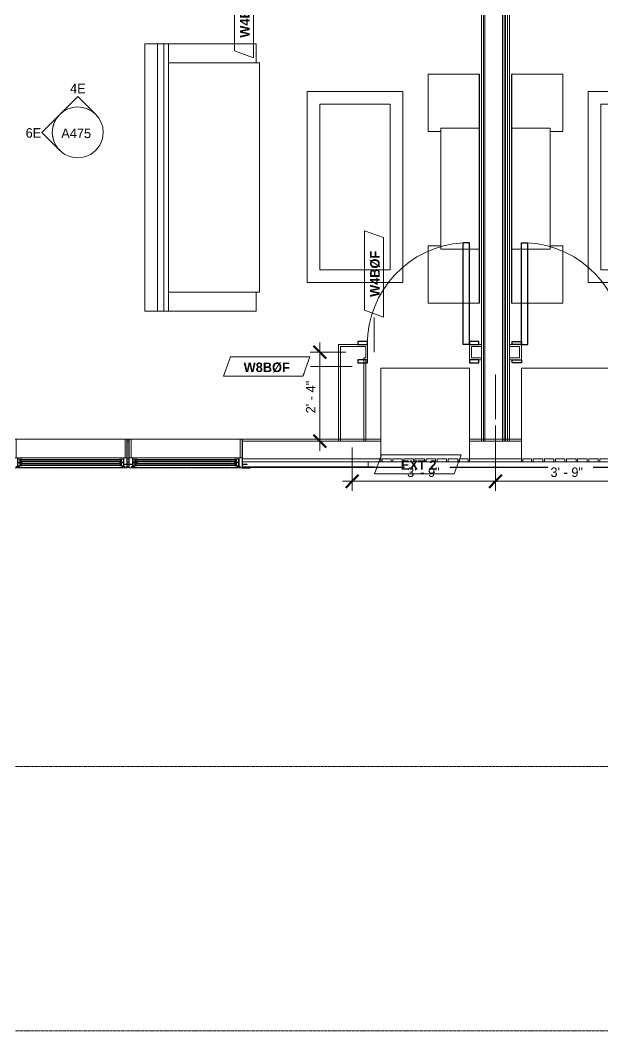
# Model space of a CAD drawing. Header units: inches. Extents: x -4010 to -1814, y 9846 to 12241.
# Drawn here: x -2864 to -2681, y 11070.4 to 11387.9 of the extents above; entities that cross this region are included whole.
import ezdxf

# ---------------------------------------------------------------- set-up
doc = ezdxf.new("R2010")
doc.units = ezdxf.units.IN
doc.header["$MEASUREMENT"] = 0
for name, pattern in [('Aligning Line 1_8_', [0.25, 0.125, -0.125]), ('Dash', [0.25, 0.125, -0.125]), ('Dash 3_32_', [0.1875, 0.09375, -0.09375])]:
    doc.linetypes.add(name, pattern=pattern)
for name, color, linetype, lineweight in [('0-1', 7, 'Continuous', 5), ('0-2', 7, 'Continuous', 9), ('A-ANNO-DIMS', 211, 'Continuous', 9), ('A-ANNO-DIMS-32', 211, 'Continuous', 9), ('A-DETL-1', 90, 'Dash 3_32_', 18), ('A-DETL-GENF-HDLN-1', 7, 'Dash', 9), ('A-DETL-GENF-HDLN-2', 1, 'Continuous', 18), ('A-DOOR-3', 31, 'Continuous', 9), ('A-DOOR-4', 31, 'Continuous', 30), ('A-DOOR-FRAM-3', 31, 'Continuous', 30), ('A-GENM-1', 7, 'Continuous', 9), ('A-GLAZ', 151, 'Continuous', 18), ('A-GLAZ-1', 10, 'Continuous', 30), ('A-GLAZ-2', 7, 'Continuous', 9), ('A-WALL', 113, 'Continuous', 18), ('A-WALL-1', 7, 'Continuous', 9), ('A-WALL-2', 250, 'Continuous', 18), ('A-WALL-3', 113, 'Continuous', 9), ('A-WALL-IDEN', 211, 'Continuous', 9), ('G-ANNO-SYMB-1', 147, 'Aligning Line 1_8_', 9), ('G-ANNO-SYMB-3', 111, 'Continuous', 9), ('I-FURN', 30, 'Continuous', 9), ('I-WALL-3', 7, 'Continuous', 9), ('I-WALL-4', 2, 'Continuous', 9)]:
    doc.layers.add(name, color=color, linetype=linetype, lineweight=lineweight)
doc.styles.add('Century Gothic', font='ufonts.com_century-gothic.ttf', dxfattribs={"height": 3})
doc.styles.add('Century Gothic_B_1', font='GOTHICB.TTF', dxfattribs={"height": 3})
doc.dimstyles.new('OD_1__HACK_2_1', dxfattribs={"dimscale": 12, "dimtxt": 3.132505, "dimasz": 0.333333, "dimexe": 0.25, "dimexo": 0.166667, "dimgap": 0.041667, "dimtad": 1, "dimdec": 4, "dimrnd": 0.0625, "dimzin": 3, "dimdsep": 46, "dimlunit": 4, "dimtxsty": 'Century Gothic', "dimblk1": 'OBLIQUE', "dimblk2": 'OBLIQUE', "dimsah": 1, "dimcen": 0.09, "dimdle": 0.25, "dimazin": 0, "dimtfac": 1, "dimtdec": 4, "dimtix": 1, "dimtmove": 0, "dimatfit": 3, "dimfxl": 1, "dimtvp": 1, "dimtfill": 1, "dimfrac": 2, "dimtolj": 1, "dimtzin": 0, "dimarcsym": 2})

# ---------------------------------------------------------------- blocks, each defined once
blk = doc.blocks.new('Perforated Panel at Magic-Pak - hvac panel - 3rd floor-2505074-UNIT PLANS - 2ND _ 3RD FLOOR')
at = {"layer": 'A-GLAZ-2'}
for p, q in [((-19.01, -4.37), (19.01, -4.37)), ((-19.01, -4.44), (-19.01, -4.37)), ((19.01, -4.44), (-19.01, -4.44)), ((19.01, -4.37), (19.01, -4.44))]:
    blk.add_line(p, q, dxfattribs=at)
blk = doc.blocks.new('Window-Double_Hung-Marvin-Essential - ESDH3066 - 2nd Floor-3033827-UNIT PLANS - 2ND _ 3RD FLOOR')
at = {"layer": 'A-DETL-GENF-HDLN-1'}
blk.add_line((16.1, -4.47), (-16.5, -4.47), dxfattribs=at)
at = {"layer": 'A-DETL-GENF-HDLN-2'}
for p, q in [((-17.13, 4.44), (-17.75, 4.44)), ((-17.13, -1.41), (-17.13, 4.44)), ((17.12, 4.44), (17.75, 4.44)), ((17.12, 4.44), (17.12, -1.41)), ((-16.72, -1.44), (-17.75, -1.44)), ((-17.75, -4.53), (-17.75, -1.44)), ((-16.72, -4.02), (-16.72, -1.44)), ((-16.56, -1.78), (-15.34, -1.78)), ((-16.56, -1.78), (-16.56, -2.72)), ((-15.34, -2.72), (-16.56, -2.72)), ((-16.56, -3), (-15.34, -3)), ((-16.56, -3), (-16.56, -3.94)), ((-15.28, -1.9), (-15.94, -1.9)), ((-15.94, -1.9), (-15.94, -2.62)), ((-15.94, -2.62), (-15.28, -2.62)), ((-15.28, -3.12), (-15.94, -3.12)), ((-15.94, -3.12), (-15.94, -3.84)), ((-15.84, -1.91), (-15.84, -2.6)), ((-15.84, -3.13), (-15.84, -3.82)), ((-15.54, -2.04), (-15.54, -2.48)), ((-15.34, -1.78), (-15.28, -1.84)), ((-15.34, -2.72), (-15.28, -2.66)), ((-15.34, -3), (-15.28, -3.06)), ((-15.28, -1.84), (-15.28, -1.9)), ((-15.28, -2.62), (-15.28, -2.66)), ((-15.28, -3.06), (-15.28, -3.12)), ((15.34, -1.78), (15.28, -1.84)), ((15.28, -1.84), (15.28, -1.9)), ((15.28, -1.9), (15.94, -1.9)), ((15.28, -2.62), (15.28, -2.66)), ((15.94, -2.62), (15.28, -2.62)), ((15.34, -2.72), (15.28, -2.66)), ((15.34, -3), (15.28, -3.06)), ((15.28, -3.06), (15.28, -3.12)), ((15.28, -3.12), (15.94, -3.12)), ((16.56, -1.78), (15.34, -1.78)), ((15.34, -2.72), (16.56, -2.72)), ((16.56, -3), (15.34, -3)), ((15.54, -2.04), (15.54, -2.48)), ((15.84, -1.91), (15.84, -2.6)), ((15.84, -3.13), (15.84, -3.82)), ((15.94, -1.9), (15.94, -2.62)), ((15.94, -3.12), (15.94, -3.84)), ((16.56, -1.78), (16.56, -2.72)), ((16.56, -3), (16.56, -3.94)), ((16.72, -4.02), (16.72, -1.44)), ((16.72, -1.44), (17.75, -1.44)), ((17.75, -4.53), (17.75, -1.44)), ((-19.25, -3.48), (-19.25, -3.44)), ((-19.25, -3.44), (-17.9, -3.44)), ((-17.75, -3.48), (-19.25, -3.48)), ((-17.9, -3.44), (-17.9, -3.33)), ((-17.9, -3.33), (-17.75, -3.33)), ((-17.75, -4.53), (-17.16, -4.53)), ((-17.08, -4.12), (-17.16, -4.53)), ((-17.08, -4.12), (-16.19, -4.12)), ((-16.85, -4.5), (-16.85, -4.12)), ((-16.3, -4.5), (-16.85, -4.5)), ((-16.38, -4.02), (-16.72, -4.02)), ((-15.34, -3.94), (-16.56, -3.94)), ((-16.38, -4.12), (-16.38, -4.02)), ((-16.18, -4.26), (-16.3, -4.26)), ((-16.3, -4.26), (-16.3, -4.5)), ((-16.19, -4.12), (-16.19, -4.22)), ((-16.19, -4.22), (-16.1, -4.22)), ((-16.18, -4.47), (-16.18, -4.26)), ((-16.18, -4.47), (-16.1, -4.47)), ((-16.1, -4.22), (-16.1, -4.47)), ((-15.94, -3.84), (-15.28, -3.84)), ((-15.54, -3.26), (-15.54, -3.7)), ((-15.34, -3.94), (-15.28, -3.88)), ((-15.28, -3.84), (-15.28, -3.88)), ((15.28, -3.84), (15.28, -3.88)), ((15.94, -3.84), (15.28, -3.84)), ((15.34, -3.94), (15.28, -3.88)), ((15.34, -3.94), (16.56, -3.94)), ((15.54, -3.26), (15.54, -3.7)), ((16.19, -4.22), (16.1, -4.22)), ((16.1, -4.22), (16.1, -4.47)), ((16.18, -4.47), (16.1, -4.47)), ((16.18, -4.47), (16.18, -4.26)), ((16.18, -4.26), (16.3, -4.26)), ((17.08, -4.12), (16.19, -4.12)), ((16.19, -4.12), (16.19, -4.22)), ((16.3, -4.26), (16.3, -4.5)), ((16.3, -4.5), (16.85, -4.5)), ((16.38, -4.12), (16.38, -4.02)), ((16.38, -4.02), (16.72, -4.02)), ((16.85, -4.5), (16.85, -4.12)), ((17.08, -4.12), (17.16, -4.53)), ((17.75, -4.53), (17.16, -4.53)), ((17.9, -3.33), (17.75, -3.33)), ((17.75, -3.48), (19.25, -3.48)), ((17.9, -3.44), (17.9, -3.33)), ((19.25, -3.44), (17.9, -3.44)), ((19.25, -3.48), (19.25, -3.44))]:
    blk.add_line(p, q, dxfattribs=at)
at = {"layer": 'A-GLAZ'}
for p, q in [((15.84, -1.91), (-15.84, -1.91)), ((15.84, -2.04), (-15.84, -2.04)), ((15.84, -2.48), (-15.84, -2.48)), ((15.84, -2.6), (-15.84, -2.6)), ((15.84, -3.13), (-15.84, -3.13)), ((15.84, -3.26), (-15.84, -3.26)), ((15.84, -3.7), (-15.84, -3.7)), ((15.84, -3.82), (-15.84, -3.82))]:
    blk.add_line(p, q, dxfattribs=at)
at = {"layer": 'A-GLAZ-1'}
for p, q in [((-17.75, -1.41), (-17.75, 4.44)), ((17.75, 4.44), (17.75, -1.41)), ((-17.75, -4.53), (-17.75, -1.44)), ((17.75, -1.44), (17.75, -4.53))]:
    blk.add_line(p, q, dxfattribs=at)
at = {"layer": 'A-GLAZ-2'}
for p, q in [((-17.75, 4.44), (17.75, 4.44)), ((-17.75, -1.44), (17.75, -1.44)), ((17.75, -4.53), (-17.75, -4.53)), ((17.75, -4.44), (20.27, -4.44)), ((17.75, -4.69), (17.75, -4.53)), ((20.27, -4.69), (17.75, -4.69)), ((20.27, -4.44), (20.27, -4.69))]:
    blk.add_line(p, q, dxfattribs=at)
blk = doc.blocks.new('V-Series_EWC4_SPVU_RFA_2015 - 2ND AND 3RD FLOOR-2226480-UNIT PLANS - 2ND _ 3RD FLOOR')
at = {"layer": 'A-GENM-1'}
for p, q in [((-3829.54, 11737.59), (-3858.97, 11737.59)), ((-3858.97, 11737.59), (-3858.97, 11737.15)), ((-3858.97, 11734.36), (-3858.97, 11737.15)), ((-3858.97, 11737.15), (-3857.97, 11737.15)), ((-3857.97, 11737.15), (-3857.97, 11734.36)), ((-3829.54, 11709.71), (-3829.54, 11737.59)), ((-3857.97, 11734.36), (-3858.97, 11734.36)), ((-3858.97, 11734.36), (-3858.97, 11733.86)), ((-3858.97, 11730.87), (-3858.97, 11733.86)), ((-3858.97, 11733.86), (-3857.97, 11733.86)), ((-3857.97, 11733.86), (-3857.97, 11730.87)), ((-3857.97, 11730.87), (-3858.97, 11730.87)), ((-3858.97, 11730.87), (-3858.97, 11730.37)), ((-3858.97, 11727.39), (-3858.97, 11730.37)), ((-3858.97, 11730.37), (-3857.97, 11730.37)), ((-3857.97, 11727.39), (-3858.97, 11727.39)), ((-3858.97, 11727.39), (-3858.97, 11726.89)), ((-3857.97, 11730.37), (-3857.97, 11727.39)), ((-3858.97, 11723.9), (-3858.97, 11726.89)), ((-3858.97, 11726.89), (-3857.97, 11726.89)), ((-3857.97, 11726.89), (-3857.97, 11723.9)), ((-3857.97, 11723.9), (-3858.97, 11723.9)), ((-3858.97, 11723.9), (-3858.97, 11723.4)), ((-3858.97, 11720.42), (-3858.97, 11723.4)), ((-3858.97, 11723.4), (-3857.97, 11723.4)), ((-3857.97, 11723.4), (-3857.97, 11720.42)), ((-3857.97, 11720.42), (-3858.97, 11720.42)), ((-3858.97, 11720.42), (-3858.97, 11719.92)), ((-3858.97, 11716.93), (-3858.97, 11719.92)), ((-3858.97, 11719.92), (-3857.97, 11719.92)), ((-3857.97, 11719.92), (-3857.97, 11716.93)), ((-3857.97, 11716.93), (-3858.97, 11716.93)), ((-3858.97, 11716.93), (-3858.97, 11716.43)), ((-3858.97, 11713.45), (-3858.97, 11716.43)), ((-3858.97, 11716.43), (-3857.97, 11716.43)), ((-3857.97, 11716.43), (-3857.97, 11713.45)), ((-3857.97, 11713.45), (-3858.97, 11713.45)), ((-3858.97, 11713.45), (-3858.97, 11712.95)), ((-3858.97, 11710.15), (-3858.97, 11712.95)), ((-3858.97, 11712.95), (-3857.97, 11712.95)), ((-3857.97, 11712.95), (-3857.97, 11710.15)), ((-3857.97, 11710.15), (-3858.97, 11710.15)), ((-3858.97, 11710.15), (-3858.97, 11709.71)), ((-3858.97, 11709.71), (-3829.54, 11709.71))]:
    blk.add_line(p, q, dxfattribs=at)
blk = doc.blocks.new('Window-Double_Hung-Marvin-Essential - ESDH3066 - 2nd Floor-3033825-UNIT PLANS - 2ND _ 3RD FLOOR')
at = {"layer": 'A-DETL-GENF-HDLN-1'}
blk.add_line((16.1, 4.47), (-16.5, 4.47), dxfattribs=at)
at = {"layer": 'A-DETL-GENF-HDLN-2'}
for p, q in [((-19.25, 3.48), (-19.25, 3.44)), ((-17.75, 3.48), (-19.25, 3.48)), ((-19.25, 3.44), (-17.9, 3.44)), ((-17.9, 3.44), (-17.9, 3.33)), ((-17.9, 3.33), (-17.75, 3.33)), ((-17.75, 4.53), (-17.16, 4.53)), ((-17.75, 4.53), (-17.75, 1.44)), ((-17.08, 4.12), (-17.16, 4.53)), ((-17.08, 4.12), (-16.19, 4.12)), ((-16.85, 4.5), (-16.85, 4.12)), ((-16.3, 4.5), (-16.85, 4.5)), ((-16.38, 4.02), (-16.72, 4.02)), ((-16.72, 4.02), (-16.72, 1.44)), ((-15.34, 3.94), (-16.56, 3.94)), ((-16.56, 3), (-16.56, 3.94)), ((-16.38, 4.12), (-16.38, 4.02)), ((-16.3, 4.26), (-16.3, 4.5)), ((-16.18, 4.26), (-16.3, 4.26)), ((-16.19, 4.22), (-16.1, 4.22)), ((-16.19, 4.12), (-16.19, 4.22)), ((-16.18, 4.47), (-16.1, 4.47)), ((-16.18, 4.47), (-16.18, 4.26)), ((-16.1, 4.22), (-16.1, 4.47)), ((-15.94, 3.12), (-15.94, 3.84)), ((-15.94, 3.84), (-15.28, 3.84)), ((-15.84, 3.13), (-15.84, 3.82)), ((-15.54, 3.26), (-15.54, 3.7)), ((-15.34, 3.94), (-15.28, 3.88)), ((-15.28, 3.84), (-15.28, 3.88)), ((15.34, 3.94), (15.28, 3.88)), ((15.28, 3.84), (15.28, 3.88)), ((15.94, 3.84), (15.28, 3.84)), ((15.34, 3.94), (16.56, 3.94)), ((15.54, 3.26), (15.54, 3.7)), ((15.84, 3.13), (15.84, 3.82)), ((15.94, 3.12), (15.94, 3.84)), ((16.18, 4.47), (16.1, 4.47)), ((16.1, 4.22), (16.1, 4.47)), ((16.19, 4.22), (16.1, 4.22)), ((16.18, 4.47), (16.18, 4.26)), ((16.18, 4.26), (16.3, 4.26)), ((16.19, 4.12), (16.19, 4.22)), ((17.08, 4.12), (16.19, 4.12)), ((16.3, 4.26), (16.3, 4.5)), ((16.3, 4.5), (16.85, 4.5)), ((16.38, 4.12), (16.38, 4.02)), ((16.38, 4.02), (16.72, 4.02)), ((16.56, 3), (16.56, 3.94)), ((16.72, 4.02), (16.72, 1.44)), ((16.85, 4.5), (16.85, 4.12)), ((17.08, 4.12), (17.16, 4.53)), ((17.75, 4.53), (17.16, 4.53)), ((17.75, 4.53), (17.75, 1.44)), ((17.75, 3.48), (19.25, 3.48)), ((17.9, 3.33), (17.75, 3.33)), ((17.9, 3.44), (17.9, 3.33)), ((19.25, 3.44), (17.9, 3.44)), ((19.25, 3.48), (19.25, 3.44)), ((-16.72, 1.44), (-17.75, 1.44)), ((-17.13, 1.41), (-17.13, -4.44)), ((-16.56, 3), (-15.34, 3)), ((-15.34, 2.72), (-16.56, 2.72)), ((-16.56, 1.78), (-16.56, 2.72)), ((-16.56, 1.78), (-15.34, 1.78)), ((-15.28, 3.12), (-15.94, 3.12)), ((-15.94, 1.9), (-15.94, 2.62)), ((-15.94, 2.62), (-15.28, 2.62)), ((-15.28, 1.9), (-15.94, 1.9)), ((-15.84, 1.91), (-15.84, 2.6)), ((-15.54, 2.04), (-15.54, 2.48)), ((-15.34, 3), (-15.28, 3.06)), ((-15.34, 2.72), (-15.28, 2.66)), ((-15.34, 1.78), (-15.28, 1.84)), ((-15.28, 3.06), (-15.28, 3.12)), ((-15.28, 2.62), (-15.28, 2.66)), ((-15.28, 1.84), (-15.28, 1.9)), ((15.28, 3.06), (15.28, 3.12)), ((15.28, 3.12), (15.94, 3.12)), ((15.34, 3), (15.28, 3.06)), ((15.34, 2.72), (15.28, 2.66)), ((15.28, 2.62), (15.28, 2.66)), ((15.94, 2.62), (15.28, 2.62)), ((15.28, 1.84), (15.28, 1.9)), ((15.28, 1.9), (15.94, 1.9)), ((15.34, 1.78), (15.28, 1.84)), ((16.56, 3), (15.34, 3)), ((15.34, 2.72), (16.56, 2.72)), ((16.56, 1.78), (15.34, 1.78)), ((15.54, 2.04), (15.54, 2.48)), ((15.84, 1.91), (15.84, 2.6)), ((15.94, 1.9), (15.94, 2.62)), ((16.56, 1.78), (16.56, 2.72)), ((16.72, 1.44), (17.75, 1.44)), ((17.12, -4.44), (17.12, 1.41)), ((-17.13, -4.44), (-17.75, -4.44)), ((17.12, -4.44), (17.75, -4.44))]:
    blk.add_line(p, q, dxfattribs=at)
at = {"layer": 'A-GLAZ'}
for p, q in [((15.84, 3.82), (-15.84, 3.82)), ((15.84, 3.7), (-15.84, 3.7)), ((15.84, 3.26), (-15.84, 3.26)), ((15.84, 3.13), (-15.84, 3.13)), ((15.84, 2.6), (-15.84, 2.6)), ((15.84, 2.48), (-15.84, 2.48)), ((15.84, 2.04), (-15.84, 2.04)), ((15.84, 1.91), (-15.84, 1.91))]:
    blk.add_line(p, q, dxfattribs=at)
at = {"layer": 'A-GLAZ-1'}
for p, q in [((-17.75, 4.53), (-17.75, 1.44)), ((17.75, 1.44), (17.75, 4.53)), ((-17.75, 1.41), (-17.75, -4.44)), ((17.75, -4.44), (17.75, 1.41))]:
    blk.add_line(p, q, dxfattribs=at)
at = {"layer": 'A-GLAZ-2'}
for p, q in [((17.75, 4.53), (-17.75, 4.53)), ((20.27, 4.69), (17.75, 4.69)), ((17.75, 4.69), (17.75, 4.53)), ((17.75, 4.44), (20.27, 4.44)), ((20.27, 4.44), (20.27, 4.69)), ((-17.75, 1.44), (17.75, 1.44)), ((-17.75, -4.44), (17.75, -4.44))]:
    blk.add_line(p, q, dxfattribs=at)
blk = doc.blocks.new('CTR - 1st Phase - Shell_rvt-1-UNIT PLANS - 2ND _ 3RD FLOOR')
at = {"layer": 'A-WALL-1'}
for p, q in [((-2829.73, 11256.26), (-2830.36, 11256.26)), ((-2750.72, 11256.26), (-2794.23, 11256.26)), ((-2750.72, 11249.14), (-2750.72, 11256.26)), ((-2706.6, 11256.26), (-2722.85, 11256.26)), ((-2722.85, 11256.26), (-2722.85, 11249.14)), ((-2706.6, 11249.14), (-2706.6, 11256.26)), ((-2830.36, 11250.42), (-2830.36, 11250.39)), ((-2829.73, 11250.39), (-2829.73, 11250.42)), ((-2794.23, 11250.42), (-2794.23, 11250.39)), ((-2754.69, 11247.64), (-2754.69, 11249.14)), ((-2754.69, 11249.14), (-2750.72, 11249.14)), ((-2722.85, 11249.14), (-2706.6, 11249.14)), ((-2830.36, 11247.39), (-2829.73, 11247.39)), ((-2791.71, 11247.39), (-2752.94, 11247.39)), ((-2752.94, 11247.64), (-2754.69, 11247.64)), ((-2752.94, 11247.45), (-2752.94, 11247.64)), ((-2714.54, 11247.64), (-2714.91, 11247.64)), ((-2714.91, 11247.64), (-2714.91, 11247.45)), ((-2714.91, 11247.39), (-2714.54, 11247.39)), ((-2714.54, 11247.45), (-2714.54, 11247.64))]:
    blk.add_line(p, q, dxfattribs=at)
at = {"layer": 'A-WALL-2'}
for p, q in [((-2830.36, 11255.64), (-2829.73, 11255.64)), ((-2794.23, 11255.64), (-2750.72, 11255.64)), ((-2722.85, 11255.64), (-2706.6, 11255.64)), ((-2830.36, 11250.14), (-2829.73, 11250.14)), ((-2830.36, 11249.14), (-2829.73, 11249.14)), ((-2794.23, 11250.14), (-2750.72, 11250.14)), ((-2794.23, 11249.14), (-2754.69, 11249.14)), ((-2722.85, 11250.14), (-2706.6, 11250.14)), ((-2830.36, 11247.64), (-2829.73, 11247.64)), ((-2794.23, 11247.64), (-2754.69, 11247.64))]:
    blk.add_line(p, q, dxfattribs=at)
at = {"layer": '0-2'}
for name, p, rotation in [('V-Series_EWC4_SPVU_RFA_2015 - 2ND AND 3RD FLOOR-2226480-UNIT PLANS - 2ND _ 3RD FLOOR', (8986.87, 15108.11), 89.99999999999993), ('V-Series_EWC4_SPVU_RFA_2015 - 2ND AND 3RD FLOOR-2226480-UNIT PLANS - 2ND _ 3RD FLOOR', (9030.99, 15108.11), 89.99999999999993), ('Window-Double_Hung-Marvin-Essential - ESDH3066 - 2nd Floor-3033825-UNIT PLANS - 2ND _ 3RD FLOOR', (-2848.11, 11251.83), 180)]:
    blk.add_blockref(name, p, dxfattribs=dict(at, rotation=rotation))
for name, p in [('Window-Double_Hung-Marvin-Essential - ESDH3066 - 2nd Floor-3033827-UNIT PLANS - 2ND _ 3RD FLOOR', (-2811.98, 11251.83)), ('Perforated Panel at Magic-Pak - hvac panel - 3rd floor-2505074-UNIT PLANS - 2ND _ 3RD FLOOR', (-2733.92, 11251.83)), ('Perforated Panel at Magic-Pak - hvac panel - 3rd floor-2505074-UNIT PLANS - 2ND _ 3RD FLOOR', (-2695.52, 11251.83))]:
    blk.add_blockref(name, p, dxfattribs=at)
blk = doc.blocks.new('CTR - 1st Phase - Common Walls_rvt-1-UNIT PLANS - 2ND _ 3RD FLOOR')
at = {"layer": 'A-WALL-2'}
for p, q in [((-2718.54, 11255.64), (-2718.54, 11622.61)), ((-2718.04, 11255.64), (-2718.04, 11622.61)), ((-2712.54, 11255.64), (-2712.54, 11622.61)), ((-2712.04, 11255.64), (-2712.04, 11622.61)), ((-2711.54, 11255.64), (-2711.54, 11622.61)), ((-2710.91, 11255.64), (-2710.91, 11622.61))]:
    blk.add_line(p, q, dxfattribs=at)
at = {"layer": 'G-ANNO-SYMB-1'}
for p, q in [((-1871.64, 11153.43), (-4009.55, 11153.43)), ((-1871.64, 11070.38), (-4009.55, 11070.38))]:
    blk.add_line(p, q, dxfattribs=at)
at = {"layer": 'I-WALL-3'}
for p, q in [((-2719.16, 11622.61), (-2719.16, 11255.64)), ((-2710.29, 11255.64), (-2710.29, 11622.61)), ((-2719.16, 11255.64), (-2710.29, 11255.64))]:
    blk.add_line(p, q, dxfattribs=at)
blk = doc.blocks.new('Entertainment_Center_14771 - Entertainment_Center_14771-1352616-UNIT PLANS - 2ND _ 3RD FLOOR')
at = {"layer": 'I-FURN'}
for p, q in [((-36, 6.12), (-19, 6.12)), ((-36, 6), (-36, 6.12)), ((-19, 6), (-36, 6)), ((-19, 6), (-36, 6)), ((-36, 6), (-36, -10)), ((-19, 6.12), (19, 6.12)), ((-19, 6), (-19, 6.12)), ((19, 6), (-19, 6)), ((19, 6), (-19, 6)), ((-19, 6), (-19, -6)), ((19, 6.12), (36, 6.12)), ((19, 6.12), (19, 6)), ((36, 6), (19, 6)), ((19, -6), (19, 6)), ((36, 6), (19, 6)), ((36, 6), (36, 6.12)), ((36, -10), (36, 6)), ((-19, -6), (19, -6)), ((-18, -10), (-18, -6)), ((18, -6), (18, -10)), ((-36, -10), (-18, -10)), ((-35.34, -10), (-35.34, -10.03)), ((-35.34, -10.03), (-34.85, -10.03)), ((-34.85, -10.03), (-34.85, -10)), ((-19.66, -10), (-19.66, -10.03)), ((-19.66, -10.03), (-18.66, -10.03)), ((-18.66, -10.03), (-18.66, -10)), ((18, -10), (36, -10)), ((18.66, -10), (18.66, -10.03)), ((18.66, -10.03), (19.66, -10.03)), ((19.66, -10.03), (19.66, -10)), ((34.85, -10), (34.85, -10.03)), ((34.85, -10.03), (35.34, -10.03)), ((35.34, -10.03), (35.34, -10))]:
    blk.add_line(p, q, dxfattribs=at)
blk = doc.blocks.new('Table-Coffee - one-1352608-UNIT PLANS - 2ND _ 3RD FLOOR')
at = {"layer": 'I-FURN'}
for p, q in [((30.72, 18.75), (-29.28, 18.75)), ((-29.28, 18.75), (-29.28, -11.25)), ((30.72, -11.25), (30.72, 18.75)), ((-25.28, -7.25), (-25.28, 14.75)), ((-25.28, 14.75), (26.72, 14.75)), ((26.72, 14.75), (26.72, -7.25)), ((26.72, -7.25), (-25.28, -7.25)), ((-29.28, -11.25), (30.72, -11.25))]:
    blk.add_line(p, q, dxfattribs=at)
blk = doc.blocks.new('Entertainment_Center_14771 - Entertainment_Center_14771-3403083-UNIT PLANS - 2ND _ 3RD FLOOR')
at = {"layer": 'I-FURN'}
for p, q in [((-18, 10), (-36, 10)), ((-36, 10), (-36, -6)), ((-34.85, 10.03), (-35.34, 10.03)), ((-35.34, 10.03), (-35.34, 10)), ((-34.85, 10), (-34.85, 10.03)), ((-18.66, 10.03), (-19.66, 10.03)), ((-19.66, 10.03), (-19.66, 10)), ((-18.66, 10), (-18.66, 10.03)), ((-18, 6), (-18, 10)), ((36, 10), (18, 10)), ((18, 10), (18, 6)), ((18.66, 10.03), (18.66, 10)), ((19.66, 10.03), (18.66, 10.03)), ((19.66, 10), (19.66, 10.03)), ((35.34, 10.03), (34.85, 10.03)), ((34.85, 10.03), (34.85, 10)), ((35.34, 10), (35.34, 10.03)), ((36, -6), (36, 10)), ((19, 6), (-19, 6)), ((-19, 6), (-19, -6)), ((19, -6), (19, 6)), ((-36, -6), (-19, -6)), ((-36, -6.12), (-36, -6)), ((-36, -6), (-19, -6)), ((-19, -6.12), (-36, -6.12)), ((-19, -6), (19, -6)), ((-19, -6.12), (-19, -6)), ((-19, -6), (19, -6)), ((19, -6.12), (-19, -6.12)), ((19, -6), (36, -6)), ((19, -6), (19, -6.12)), ((19, -6), (36, -6)), ((36, -6.12), (19, -6.12)), ((36, -6.12), (36, -6))]:
    blk.add_line(p, q, dxfattribs=at)
blk = doc.blocks.new('Couch-Both_Arms-Generic - 1-1372852-UNIT PLANS - 2ND _ 3RD FLOOR')
at = {"layer": 'I-FURN'}
for p, q in [((-42, 17.5), (-36, 17.5)), ((-42, -10), (-42, 17.5)), ((-36, 18.5), (36, 18.5)), ((-36, 17.5), (-36, 18.5)), ((-36, 17.5), (-36, -10)), ((36, 18.5), (36, 17.5)), ((36, 17.5), (42, 17.5)), ((36, -10), (36, 17.5)), ((42, 17.5), (42, -10)), ((-42, -10), (42, -10)), ((-42, -13.5), (-42, -10)), ((-42, -11.5), (42, -11.5)), ((42, -10), (42, -13.5)), ((-42, -13.5), (42, -13.5)), ((-42, -17.5), (-42, -13.5)), ((42, -13.5), (-42, -13.5)), ((42, -13.5), (42, -17.5)), ((42, -17.5), (-42, -17.5))]:
    blk.add_line(p, q, dxfattribs=at)
blk = doc.blocks.new('Table-Coffee - one-1372853-UNIT PLANS - 2ND _ 3RD FLOOR')
at = {"layer": 'I-FURN'}
for p, q in [((-29.28, 11.25), (30.72, 11.25)), ((-29.28, -18.75), (-29.28, 11.25)), ((30.72, 11.25), (30.72, -18.75)), ((26.72, 7.25), (-25.28, 7.25)), ((-25.28, 7.25), (-25.28, -14.75)), ((26.72, -14.75), (26.72, 7.25)), ((-25.28, -14.75), (26.72, -14.75)), ((30.72, -18.75), (-29.28, -18.75))]:
    blk.add_line(p, q, dxfattribs=at)
blk = doc.blocks.new('SWING - SINGLE - FLUSH - 32_ x 80_ - MAGIC PAK DOOR - ACOUSTICAL SEAL-3930378-UNIT PLANS - 2ND _ 3RD FLOOR')
at = {"layer": 'A-DOOR-3'}
blk.add_arc((16, -2.37), 32.07, 180, 266.4241, dxfattribs=at)
at = {"layer": 'A-DOOR-4'}
for p, q in [((14, -2.37), (14, -34.38)), ((16, -2.37), (14, -2.37)), ((16, -2.37), (16, -34.38)), ((16, -34.38), (14, -34.38))]:
    blk.add_line(p, q, dxfattribs=at)
at = {"layer": 'A-DOOR-FRAM-3'}
for p, q in [((-19, 2.38), (-19, 3.38)), ((-19, 3.38), (-16, 3.38)), ((-16, 3.38), (-16, 2.38)), ((16, 2.38), (16, 3.38)), ((16, 3.38), (19, 3.38)), ((19, 3.38), (19, 2.38)), ((-16, 2.38), (-19, 2.38)), ((19, 2.38), (16, 2.38)), ((-19, -2.37), (-16, -2.37)), ((-19, -3.37), (-19, -2.37)), ((-16, -2.37), (-16, -3.37)), ((16, -2.37), (19, -2.37)), ((16, -3.37), (16, -2.37)), ((19, -2.37), (19, -3.37)), ((-16, -3.37), (-19, -3.37)), ((19, -3.37), (16, -3.37))]:
    blk.add_line(p, q, dxfattribs=at)
blk = doc.blocks.new('SWING - SINGLE - FLUSH - 32_ x 80_ - MAGIC PAK DOOR - ACOUSTICAL SEAL-3931467-UNIT PLANS - 2ND _ 3RD FLOOR')
at = {"layer": 'A-DOOR-3'}
blk.add_arc((16, 2.37), 32.07, 93.5759, 180, dxfattribs=at)
at = {"layer": 'A-DOOR-4'}
for p, q in [((14, 2.37), (14, 34.38)), ((16, 34.38), (14, 34.38)), ((16, 2.37), (16, 34.38)), ((16, 2.37), (14, 2.37))]:
    blk.add_line(p, q, dxfattribs=at)
at = {"layer": 'A-DOOR-FRAM-3'}
for p, q in [((-16, 3.37), (-19, 3.37)), ((-19, 3.37), (-19, 2.37)), ((-16, 2.37), (-16, 3.37)), ((19, 3.37), (16, 3.37)), ((16, 3.37), (16, 2.37)), ((19, 2.37), (19, 3.37)), ((-19, 2.37), (-16, 2.37)), ((16, 2.37), (19, 2.37)), ((-16, -2.38), (-19, -2.38)), ((-19, -2.38), (-19, -3.38)), ((-16, -3.38), (-16, -2.38)), ((19, -2.38), (16, -2.38)), ((16, -2.38), (16, -3.38)), ((19, -3.38), (19, -2.38)), ((-19, -3.38), (-16, -3.38)), ((16, -3.38), (19, -3.38))]:
    blk.add_line(p, q, dxfattribs=at)
blk = doc.blocks.new('Elevation - Filled Arrow-152140-UNIT PLANS - 2ND _ 3RD FLOOR')
at = {"layer": 'G-ANNO-SYMB-3'}
for start, end in [(360, 180), (180, 360)]:
    blk.add_arc((0, 0), 0.25, start, end, dxfattribs=at)
blk = doc.blocks.new('Elevation - Filled Arrow-151867-UNIT PLANS - 2ND _ 3RD FLOOR')
at = {"layer": 'G-ANNO-SYMB-3'}
for p, q in [((0, 0.3536), (-0.1768, 0.1768)), ((0.1768, 0.1768), (0, 0.3536))]:
    blk.add_line(p, q, dxfattribs=at)
blk.add_arc((0, 0), 0.25, 45, 135, dxfattribs=at)
blk = doc.blocks.new('DIMBLOCK292-UNIT PLANS - 2ND _ 3RD FLOOR')
at = {"layer": 'A-ANNO-DIMS-32'}
for p, q in [((-2714.72, 11260.62), (-2714.72, 11240.04)), ((-2714.72, 11243.04), (-2714.72, 11260.62)), ((-2669.72, 11253.64), (-2669.72, 11240.04)), ((-2669.72, 11243.04), (-2669.72, 11253.64)), ((-2717.72, 11243.04), (-2666.72, 11243.04))]:
    blk.add_line(p, q, dxfattribs=at)
at = {"layer": 'A-ANNO-DIMS-32', "lineweight": 50}
for p, q in [((-2714.72, 11243.04), (-2712.72, 11245.04)), ((-2669.72, 11243.04), (-2667.72, 11245.04)), ((-2714.72, 11243.04), (-2716.72, 11241.04)), ((-2669.72, 11243.04), (-2671.72, 11241.04))]:
    blk.add_line(p, q, dxfattribs=at)
at = {"layer": 'A-ANNO-DIMS-32', "color": 0, "insert": (-2697.47, 11247.39), "char_height": 3, "width": 12.5897, "attachment_point": 1, "line_spacing_factor": 0.984502, "style": 'Century Gothic', "bg_fill": 3, "box_fill_scale": 1.25, "bg_fill_color": 256, "bg_fill_true_color": 13158600, "bg_fill_transparency": 0}
blk.add_mtext('3\' - 9"', dxfattribs=at)
blk = doc.blocks.new('_Oblique')
at = {"color": 0, "linetype": 'ByBlock', "lineweight": -2}
blk.add_line((-0.5, -0.5), (0.5, 0.5), dxfattribs=at)
blk = doc.blocks.new('DIMBLOCK293-UNIT PLANS - 2ND _ 3RD FLOOR')
at = {"layer": 'A-ANNO-DIMS-32'}
for p, q in [((-2714.72, 11260.62), (-2714.72, 11240.04)), ((-2714.72, 11243.04), (-2714.72, 11260.62)), ((-2759.72, 11253.64), (-2759.72, 11240.04)), ((-2759.72, 11243.04), (-2759.72, 11253.64)), ((-2711.72, 11243.04), (-2762.72, 11243.04))]:
    blk.add_line(p, q, dxfattribs=at)
at = {"layer": 'A-ANNO-DIMS-32', "lineweight": 50}
for p, q in [((-2759.72, 11243.04), (-2757.72, 11245.04)), ((-2714.72, 11243.04), (-2712.72, 11245.04)), ((-2759.72, 11243.04), (-2761.72, 11241.04)), ((-2714.72, 11243.04), (-2716.72, 11241.04))]:
    blk.add_line(p, q, dxfattribs=at)
at = {"layer": 'A-ANNO-DIMS-32', "color": 0, "insert": (-2742.47, 11247.39), "char_height": 3, "width": 12.5897, "attachment_point": 1, "line_spacing_factor": 0.984502, "style": 'Century Gothic', "bg_fill": 3, "box_fill_scale": 1.25, "bg_fill_color": 256, "bg_fill_true_color": 13158600, "bg_fill_transparency": 0}
blk.add_mtext('3\' - 9"', dxfattribs=at)
blk = doc.blocks.new('DIMBLOCK319-UNIT PLANS - 2ND _ 3RD FLOOR')
at = {"layer": 'A-ANNO-DIMS-32'}
for p, q in [((-2769.9, 11252.64), (-2769.9, 11286.64)), ((-2761.72, 11283.64), (-2772.9, 11283.64)), ((-2769.9, 11283.64), (-2761.72, 11283.64)), ((-2765.97, 11255.64), (-2772.9, 11255.64)), ((-2769.9, 11255.64), (-2765.97, 11255.64))]:
    blk.add_line(p, q, dxfattribs=at)
at = {"layer": 'A-ANNO-DIMS-32', "lineweight": 50}
for p, q in [((-2769.9, 11283.64), (-2771.9, 11285.64)), ((-2769.9, 11283.64), (-2767.9, 11281.64)), ((-2769.9, 11255.64), (-2771.9, 11257.64)), ((-2769.9, 11255.64), (-2767.9, 11253.64))]:
    blk.add_line(p, q, dxfattribs=at)
at = {"layer": 'A-ANNO-DIMS-32', "color": 0, "insert": (-2774.25, 11264.4), "char_height": 3, "width": 12.5897, "attachment_point": 1, "rotation": 90, "line_spacing_factor": 0.984502, "style": 'Century Gothic', "bg_fill": 3, "box_fill_scale": 1.25, "bg_fill_color": 256, "bg_fill_true_color": 13158600, "bg_fill_transparency": 0}
blk.add_mtext('2\' - 4"', dxfattribs=at)
blk = doc.blocks.new('Wall Tag - Arch Wall-3956453-UNIT PLANS - 2ND _ 3RD FLOOR')
at = {"layer": 'A-WALL-IDEN'}
for p, q in [((-0.3561, 0.0937), (-0.4244, -0.0937)), ((0.4244, 0.0937), (-0.3561, 0.0937)), ((0.3561, -0.0937), (0.4244, 0.0937)), ((-0.4244, -0.0937), (0.3561, -0.0937))]:
    blk.add_line(p, q, dxfattribs=at)

msp = doc.modelspace()

# ---------------------------------------------------------------- linework, layer by layer
at = {"layer": 'A-DETL-1'}
msp.add_line((-2714.72374, 11262.61986), (-2714.72374, 11276.61986), dxfattribs=at)
msp.add_line((-2714.72374, 11262.61986), (-2714.72374, 11276.61986), dxfattribs=at)
at = {"layer": 'A-WALL'}
for p, q in [((-2763.34874, 11285.39399), (-2763.34874, 11255.64399)), ((-2763.34874, 11285.39399), (-2755.47374, 11285.39399)), ((-2722.28624, 11285.39399), (-2722.28624, 11281.89399)), ((-2719.16124, 11285.39399), (-2722.28624, 11285.39399)), ((-2707.16124, 11285.39399), (-2710.28624, 11285.39399)), ((-2707.16124, 11281.89399), (-2707.16124, 11285.39399)), ((-2756.09874, 11281.89399), (-2756.09874, 11255.64399)), ((-2756.09874, 11281.89399), (-2755.47374, 11281.89399)), ((-2722.28624, 11281.89399), (-2719.16124, 11281.89399)), ((-2710.28624, 11281.89399), (-2707.16124, 11281.89399))]:
    msp.add_line(p, q, dxfattribs=at)
at = {"layer": 'A-WALL-3'}
for p, q in [((-2754.91124, 11286.01899), (-2755.47374, 11286.01899)), ((-2754.91124, 11281.26899), (-2754.91124, 11286.01899)), ((-2719.16124, 11286.01899), (-2722.91124, 11286.01899)), ((-2722.91124, 11286.01899), (-2722.91124, 11281.26899)), ((-2719.16124, 11281.26899), (-2719.16124, 11286.01899)), ((-2706.53624, 11286.01899), (-2710.28624, 11286.01899)), ((-2710.28624, 11286.01899), (-2710.28624, 11281.26899)), ((-2706.53624, 11281.26899), (-2706.53624, 11286.01899)), ((-2755.47374, 11285.39399), (-2755.47374, 11281.89399)), ((-2755.47374, 11281.26899), (-2754.91124, 11281.26899)), ((-2722.91124, 11281.26899), (-2719.16124, 11281.26899)), ((-2710.28624, 11281.26899), (-2706.53624, 11281.26899))]:
    msp.add_line(p, q, dxfattribs=at)
at = {"layer": 'A-WALL-IDEN'}
msp.add_line((-2752.84489, 11283.64399), (-2752.84489, 11294.48714), dxfattribs=at)
at = {"layer": 'I-WALL-4'}
for p, q in [((-2755.47374, 11286.01899), (-2763.97374, 11286.01899)), ((-2763.97374, 11286.01899), (-2763.97374, 11255.64399)), ((-2755.47374, 11255.64399), (-2755.47374, 11281.26899)), ((-2763.97374, 11255.64399), (-2755.47374, 11255.64399))]:
    msp.add_line(p, q, dxfattribs=at)

# ---------------------------------------------------------------- block references
at = {"layer": '0-1'}
for name in ['CTR - 1st Phase - Common Walls_rvt-1-UNIT PLANS - 2ND _ 3RD FLOOR', 'CTR - 1st Phase - Shell_rvt-1-UNIT PLANS - 2ND _ 3RD FLOOR']:
    msp.add_blockref(name, (0, 0), dxfattribs=at)
at = {"layer": 'A-DOOR-3'}
msp.add_blockref('SWING - SINGLE - FLUSH - 32_ x 80_ - MAGIC PAK DOOR - ACOUSTICAL SEAL-3931467-UNIT PLANS - 2ND _ 3RD FLOOR', (-2738.91124, 11283.64399), dxfattribs=at)
at = {"layer": 'A-DOOR-3', "rotation": 180}
msp.add_blockref('SWING - SINGLE - FLUSH - 32_ x 80_ - MAGIC PAK DOOR - ACOUSTICAL SEAL-3930378-UNIT PLANS - 2ND _ 3RD FLOOR', (-2690.53624, 11283.64399), dxfattribs=at)
at = {"layer": 'A-WALL-IDEN', "xscale": 31.99999999999999, "yscale": 31.99999999999999, "zscale": 31.99999999999999, "rotation": 89.99999999999991}
for p in [(-2793.70391, 11389.66912), (-2752.84489, 11308.21885)]:
    msp.add_blockref('Wall Tag - Arch Wall-3956453-UNIT PLANS - 2ND _ 3RD FLOOR', p, dxfattribs=at)
at = {"layer": 'G-ANNO-SYMB-3', "xscale": 31.99999999999999, "yscale": 31.99999999999999, "zscale": 31.99999999999999}
msp.add_blockref('Elevation - Filled Arrow-151867-UNIT PLANS - 2ND _ 3RD FLOOR', (-2845.89516, 11352.69816), dxfattribs=at)
at = {"layer": 'G-ANNO-SYMB-3', "extrusion": (0, 0, -1), "xscale": 31.99999999999999, "yscale": 31.99999999999999, "zscale": 31.99999999999999}
for name, rotation in [('Elevation - Filled Arrow-152140-UNIT PLANS - 2ND _ 3RD FLOOR', 180), ('Elevation - Filled Arrow-151867-UNIT PLANS - 2ND _ 3RD FLOOR', 270.0000000000004)]:
    msp.add_blockref(name, (2845.89516, 11352.69816), dxfattribs=dict(at, rotation=rotation))
at = {"layer": 'I-FURN'}
for name, p, rotation in [('Couch-Both_Arms-Generic - 1-1372852-UNIT PLANS - 2ND _ 3RD FLOOR', (-2807.34874, 11338.51918), 270.0000000000203), ('Entertainment_Center_14771 - Entertainment_Center_14771-3403083-UNIT PLANS - 2ND _ 3RD FLOOR', (-2725.84874, 11335.00891), 90.00000000002629), ('Entertainment_Center_14771 - Entertainment_Center_14771-1352616-UNIT PLANS - 2ND _ 3RD FLOOR', (-2703.59874, 11335.00891), 89.99999999997372), ('Table-Coffee - one-1372853-UNIT PLANS - 2ND _ 3RD FLOOR', (-2762.5972, 11334.80005), 90.0000000000165), ('Table-Coffee - one-1352608-UNIT PLANS - 2ND _ 3RD FLOOR', (-2666.85027, 11334.80005), 89.9999999999835)]:
    msp.add_blockref(name, p, dxfattribs=dict(at, rotation=rotation))

# ---------------------------------------------------------------- texts
at = {"layer": 'A-WALL-IDEN', "char_height": 3, "width": 17.372, "attachment_point": 1, "rotation": 90, "style": 'Century Gothic_B_1'}
for insert in [(-2794.95145, 11382.4532), (-2754.09242, 11301.00293)]:
    msp.add_mtext('W4BØF', dxfattribs=dict(at, insert=insert))
at = {"layer": 'A-WALL-IDEN', "insert": (-2793.79858, 11280.36771), "char_height": 3, "width": 17.372, "attachment_point": 1, "style": 'Century Gothic_B_1'}
msp.add_mtext('W8BØF', dxfattribs=at)
at = {"layer": 'G-ANNO-SYMB-3', "char_height": 3, "attachment_point": 1, "style": 'Century Gothic'}
for s, insert, width in [('4E', (-2848.30951, 11367.96351), 5.555), ('6E', (-2862.24818, 11354.02484), 5.555), ('A475', (-2851.0711, 11353.89042), 12.221)]:
    msp.add_mtext(s, dxfattribs=dict(at, insert=insert, width=width))

# ---------------------------------------------------------------- next in the draw order: dimensions: what is measured, and where the dimension line sits
at = {"layer": 'A-ANNO-DIMS'}
dim = msp.add_linear_dim(base=(-2669.72374, 11243.0401), p1=(-2714.72374, 11262.61986), p2=(-2669.72374, 11255.64399), angle=0, dimstyle='OD_1__HACK_2_1', override={"dimpost": '<>', "dimfxl": 45.537488}, dxfattribs=at)
dim.commit()
dim.dimension.update_dxf_attribs({"geometry": 'DIMBLOCK292-UNIT PLANS - 2ND _ 3RD FLOOR', "text_midpoint": (-2692.22374, 11245.11556)})

# ---------------------------------------------------------------- next in the draw order: dimensions: what is measured, and where the dimension line sits
dim = msp.add_linear_dim(base=(-2759.72374, 11243.0401), p1=(-2714.72374, 11262.61986), p2=(-2759.72374, 11255.64399), dimstyle='OD_1__HACK_2_1', override={"dimpost": '<>', "dimfxl": 45.537488}, dxfattribs=at)
dim.commit()
dim.dimension.update_dxf_attribs({"geometry": 'DIMBLOCK293-UNIT PLANS - 2ND _ 3RD FLOOR', "text_midpoint": (-2737.22374, 11245.11556)})

# ---------------------------------------------------------------- next in the draw order: block references
at = {"layer": 'A-WALL-IDEN', "xscale": 31.99999999999999, "yscale": 31.99999999999999, "zscale": 31.99999999999999}
msp.add_blockref('Wall Tag - Arch Wall-3956453-UNIT PLANS - 2ND _ 3RD FLOOR', (-2739.11124, 11248.40888), dxfattribs=at)

# ---------------------------------------------------------------- next in the draw order: texts
at = {"layer": 'A-WALL-IDEN', "insert": (-2744.4122, 11249.65641), "char_height": 3, "width": 12.726, "attachment_point": 1, "style": 'Century Gothic_B_1'}
msp.add_mtext('EXT 2', dxfattribs=at)

# ---------------------------------------------------------------- next in the draw order: dimensions: what is measured, and where the dimension line sits
at = {"layer": 'A-ANNO-DIMS'}
dim = msp.add_linear_dim(base=(-2769.90181, 11283.64399), p1=(-2763.97374, 11255.64399), p2=(-2759.72374, 11283.64399), angle=90, dimstyle='OD_1__HACK_2_1', override={"dimpost": '<>', "dimfxl": 28.320708}, dxfattribs=at)
dim.commit()
dim.dimension.update_dxf_attribs({"geometry": 'DIMBLOCK319-UNIT PLANS - 2ND _ 3RD FLOOR', "text_midpoint": (-2771.93954, 11269.64399)})

# ---------------------------------------------------------------- next in the draw order: linework, layer by layer
at = {"layer": 'A-WALL-IDEN'}
msp.add_line((-2759.72374, 11279.12017), (-2772.85096, 11279.12017), dxfattribs=at)

# ---------------------------------------------------------------- next in the draw order: block references
at = {"layer": 'A-WALL-IDEN', "xscale": 31.99999999999999, "yscale": 31.99999999999999, "zscale": 31.99999999999999}
msp.add_blockref('Wall Tag - Arch Wall-3956453-UNIT PLANS - 2ND _ 3RD FLOOR', (-2786.58266, 11279.12017), dxfattribs=at)

doc.saveas('drawing.dxf')
